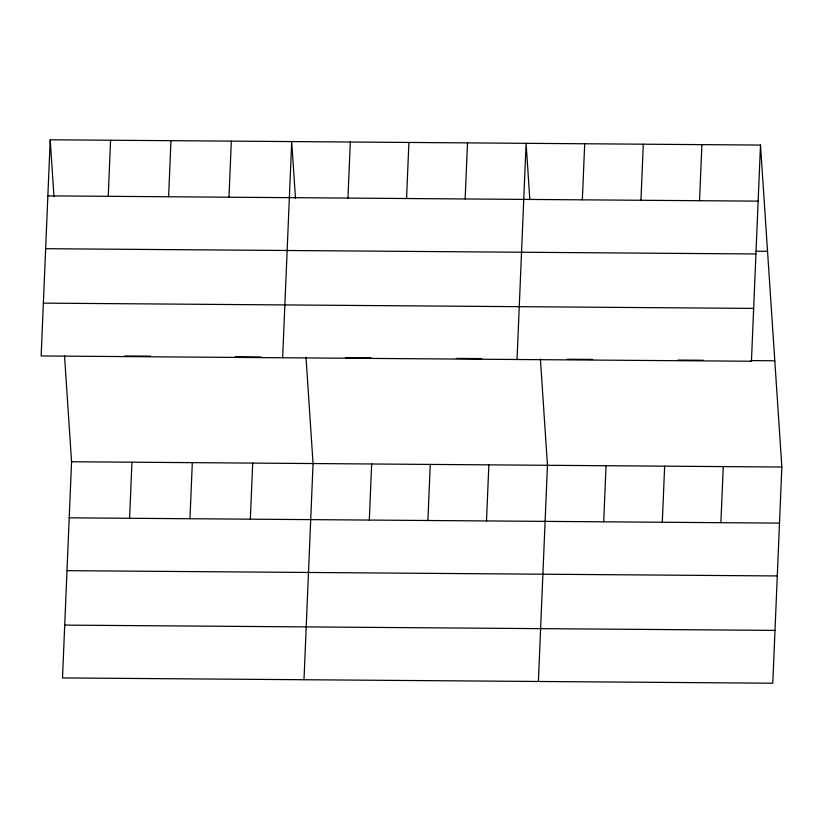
<?xml version="1.0" encoding="UTF-8"?>
<svg xmlns="http://www.w3.org/2000/svg" width="823" height="823" viewBox="0 0 823 823"><rect width="100%" height="100%" fill="white"/><g stroke="black" fill="none" stroke-linecap="round" stroke-linejoin="round"><path stroke-width="1.23" d="M50.213 139.787L41.15 355.968L751.44 361.246L760.493 145.064L50.213 139.787L53.989 196.707M64.513 355.505L71.56 461.754L62.507 677.936L772.787 683.213L781.85 467.032L760.493 145.064M108.235 196.316L110.58 140.229M129.592 518.284L131.937 462.207M168.612 196.759L170.958 140.682M189.959 518.727L192.315 462.649M228.979 197.211L231.335 141.134M250.336 519.179L252.692 463.102M282.649 357.758L291.712 141.577L295.488 198.497M303.996 679.726L313.059 463.544L306.012 357.295M347.954 198.096L350.31 142.019M369.311 520.064L371.657 463.987M406.552 198.528L408.908 142.451M427.909 520.496L430.254 464.419M465.149 198.971L467.505 142.883M486.506 520.938L488.862 464.861M517.039 359.507L526.103 143.325L529.796 198.981M538.396 681.475L547.46 465.293L540.413 359.044M582.355 199.835L584.7 143.758M603.701 521.803L606.057 465.725M640.952 200.277L643.298 144.19M662.299 522.245L664.655 466.168M699.55 200.709L701.896 144.632M720.897 522.677L723.252 466.6M47.857 195.864L758.148 201.141M756.08 251.231L767.54 251.313M45.646 248.7L755.936 253.978M43.362 303.131L753.652 308.409M124.89 355.958L150.578 356.143M235.368 356.771L261.056 356.966M345.506 357.594L370.978 357.779M456.333 358.416L481.815 358.602M567.16 359.24L592.642 359.435M677.987 360.062L703.47 360.258M750.597 360.608L774.803 360.783M71.56 461.754L781.85 467.032M69.214 517.832L779.504 523.119M67.002 570.668L777.282 575.946M64.719 625.099L775.009 630.387"/></g></svg>
